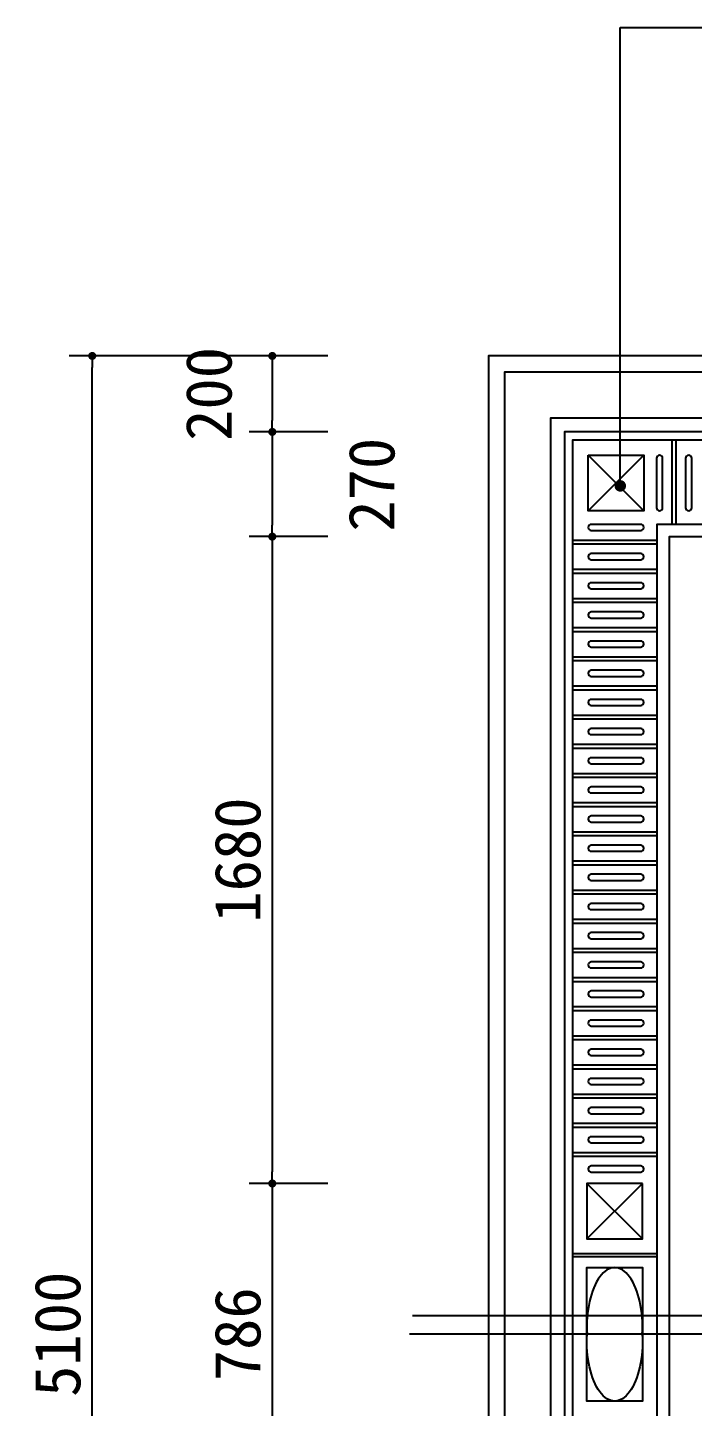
# Model space of a CAD drawing. Extents: x 341 to 10071, y 531 to 13651.
# Drawn here: x 341 to 2075, y 4648 to 8242 of the extents above; entities that cross this region are included whole.
import ezdxf

# ---------------------------------------------------------------- set-up
doc = ezdxf.new("R2010")
doc.units = 0
doc.header["$MEASUREMENT"] = 0
doc.layers.get('0').update_dxf_attribs({"linetype": 'CONTINUOUS'})
doc.layers.get('DEFPOINTS').update_dxf_attribs({"linetype": 'CONTINUOUS'})
for name, color, linetype in [('3', 3, 'CONTINUOUS'), ('4', 4, 'CONTINUOUS'), ('7', 7, 'CONTINUOUS'), ('DIM', 3, 'CONTINUOUS')]:
    doc.layers.add(name, color=color, linetype=linetype)
doc.styles.add('HZ', font='')
doc.styles.get("Standard").update_dxf_attribs({"font": 'txt.shx', "bigfont": 'bigfont.shx'})
doc.styles.get('HZ').set_extended_font_data('仿宋_GB2312')
doc.dimstyles.get("Standard").update_dxf_attribs({"dimtxt": 0.18, "dimasz": 0.18, "dimexe": 0.18, "dimexo": 0.0625, "dimgap": 0.09, "dimtad": 0, "dimtih": 1, "dimtoh": 1, "dimdec": 4, "dimzin": 0, "dimdsep": 46, "dimtxsty": 'Standard', "dimcen": 0.09, "dimadec": 0, "dimazin": 0, "dimtfac": 1, "dimtdec": 4, "dimtofl": 0, "dimtmove": 0, "dimatfit": 3, "dimfxl": 0, "dimtolj": 1, "dimtzin": 0, "dimarcsym": 0})

# ---------------------------------------------------------------- blocks, each defined once
blk = doc.blocks.new('_DOT')
at = {"color": 0, "linetype": 'ByBlock'}
blk.add_line((-0.35, 0), (-1, 0), dxfattribs=at)
at = {"color": 0, "linetype": 'ByBlock', "const_width": 0.35}
blk.add_lwpolyline([(-0.175, 0, 1), (0.175, 0, 1)], format="xyb", close=True, dxfattribs=at)
blk = doc.blocks.new('*D19')
at = {"linetype": 'ByBlock'}
for p, q in [((1124, 7773.3), (449.5, 7773.3)), ((509.5, 2703.3), (509.5, 7743.3)), ((1124, 2673.3), (449.5, 2673.3))]:
    blk.add_line(p, q, dxfattribs=at)
at = {"layer": 'DEFPOINTS', "color": 0, "linetype": 'ByBlock'}
for p in [(509.5, 7773.3), (1184, 7773.3), (1184, 2673.3)]:
    blk.add_point(p, dxfattribs=at)
at = {"linetype": 'ByBlock', "xscale": 30, "yscale": 30, "zscale": 30}
for p, rotation in [((509.5, 7773.3), 90), ((509.5, 2673.3), 270)]:
    blk.add_blockref('_DOT', p, dxfattribs=dict(at, rotation=rotation))
at = {"linetype": 'ByBlock', "insert": (419.5, 5223.3), "char_height": 120, "attachment_point": 5, "rotation": 90, "style": 'HZ'}
blk.add_mtext('\\A1;5100', dxfattribs=at)
blk = doc.blocks.new('*D20')
at = {"linetype": 'ByBlock'}
for p, q in [((1064, 7773.3), (919.1, 7773.3)), ((979.1, 7743.3), (979.1, 7605.3)), ((1124, 7575.3), (919.1, 7575.3))]:
    blk.add_line(p, q, dxfattribs=at)
at = {"layer": 'DEFPOINTS', "color": 0, "linetype": 'ByBlock'}
for p in [(1124, 7773.3), (979.1, 7575.3), (1184, 7575.3)]:
    blk.add_point(p, dxfattribs=at)
at = {"linetype": 'ByBlock', "xscale": 30, "yscale": 30, "zscale": 30}
for p, rotation in [((979.1, 7773.3), 90), ((979.1, 7575.3), 270)]:
    blk.add_blockref('_DOT', p, dxfattribs=dict(at, rotation=rotation))
at = {"linetype": 'ByBlock', "insert": (814.1, 7674.3), "char_height": 120, "attachment_point": 5, "rotation": 90, "style": 'HZ'}
blk.add_mtext('\\A1;200', dxfattribs=at)
blk = doc.blocks.new('*D23')
at = {"linetype": 'ByBlock'}
for p, q in [((979.1, 5586.3), (979.1, 4860.3)), ((1124, 4830.3), (919.1, 4830.3))]:
    blk.add_line(p, q, dxfattribs=at)
at = {"layer": 'DEFPOINTS', "color": 0, "linetype": 'ByBlock'}
for p in [(1184, 5616.3), (979.1, 4830.3), (1184, 4830.3)]:
    blk.add_point(p, dxfattribs=at)
at = {"linetype": 'ByBlock', "xscale": 30, "yscale": 30, "zscale": 30}
for p, rotation in [((979.1, 5616.3), 90), ((979.1, 4830.3), 270)]:
    blk.add_blockref('_DOT', p, dxfattribs=dict(at, rotation=rotation))
at = {"linetype": 'ByBlock', "insert": (889.1, 5223.3), "char_height": 120, "attachment_point": 5, "rotation": 90, "style": 'HZ'}
blk.add_mtext('\\A1;786', dxfattribs=at)
blk = doc.blocks.new('*D22')
at = {"linetype": 'ByBlock'}
for p, q in [((979.1, 7272.3), (979.1, 5646.3)), ((1124, 5616.3), (919.1, 5616.3))]:
    blk.add_line(p, q, dxfattribs=at)
at = {"layer": 'DEFPOINTS', "color": 0, "linetype": 'ByBlock'}
for p in [(1184, 7302.3), (979.1, 5616.3), (1184, 5616.3)]:
    blk.add_point(p, dxfattribs=at)
at = {"linetype": 'ByBlock', "xscale": 30, "yscale": 30, "zscale": 30}
for p, rotation in [((979.1, 7302.3), 90), ((979.1, 5616.3), 270)]:
    blk.add_blockref('_DOT', p, dxfattribs=dict(at, rotation=rotation))
at = {"linetype": 'ByBlock', "insert": (889.1, 6459.3), "char_height": 120, "attachment_point": 5, "rotation": 90, "style": 'HZ'}
blk.add_mtext('\\A1;1680', dxfattribs=at)
blk = doc.blocks.new('*D21')
at = {"linetype": 'ByBlock'}
for p, q in [((979.1, 7545.3), (979.1, 7332.3)), ((1124, 7302.3), (919.1, 7302.3))]:
    blk.add_line(p, q, dxfattribs=at)
at = {"layer": 'DEFPOINTS', "color": 0, "linetype": 'ByBlock'}
for p in [(1184, 7575.3), (979.1, 7302.3), (1184, 7302.3)]:
    blk.add_point(p, dxfattribs=at)
at = {"linetype": 'ByBlock', "xscale": 30, "yscale": 30, "zscale": 30}
for p, rotation in [((979.1, 7575.3), 90), ((979.1, 7302.3), 270)]:
    blk.add_blockref('_DOT', p, dxfattribs=dict(at, rotation=rotation))
at = {"linetype": 'ByBlock', "insert": (1238.8, 7437.6), "char_height": 120, "attachment_point": 5, "rotation": 90, "style": 'HZ'}
blk.add_mtext('\\A1;270', dxfattribs=at)

msp = doc.modelspace()

# ---------------------------------------------------------------- linework, layer by layer
at = {"layer": '3'}
for p, q in [((2022.1, 6946.6), (2022.1, 7166.6)), ((2032.1, 6946.6), (2032.1, 7166.6)), ((2815.1, 4835.6), (1336.9, 4835.6))]:
    msp.add_line(p, q, dxfattribs=at)
at = {"layer": '3', "ltscale": 20}
for p, q in [((1803.1, 7126.9), (1948.1, 6981.9)), ((1803.1, 6981.9), (1948.1, 7126.9)), ((1762.1, 6905.6), (1982.1, 6905.6)), ((1762.1, 6895.6), (1982.1, 6895.6)), ((1762.1, 6829.6), (1982.1, 6829.6)), ((1762.1, 6819.6), (1982.1, 6819.6)), ((1762.1, 6753.6), (1982.1, 6753.6)), ((1762.1, 6743.6), (1982.1, 6743.6)), ((1762.1, 6677.6), (1982.1, 6677.6)), ((1762.1, 6667.6), (1982.1, 6667.6)), ((1762.1, 6601.6), (1982.1, 6601.6)), ((1762.1, 6591.6), (1982.1, 6591.6)), ((1762.1, 6525.6), (1982.1, 6525.6)), ((1762.1, 6515.6), (1982.1, 6515.6)), ((1762.1, 6449.6), (1982.1, 6449.6)), ((1762.1, 6439.6), (1982.1, 6439.6)), ((1762.1, 6373.6), (1982.1, 6373.6)), ((1762.1, 6363.6), (1982.1, 6363.6)), ((1762.1, 6297.6), (1982.1, 6297.6)), ((1762.1, 6287.6), (1982.1, 6287.6)), ((1762.1, 6221.6), (1982.1, 6221.6)), ((1762.1, 6211.6), (1982.1, 6211.6)), ((1762.1, 6145.6), (1982.1, 6145.6)), ((1762.1, 6135.6), (1982.1, 6135.6)), ((1762.1, 6069.6), (1982.1, 6069.6)), ((1762.1, 6059.6), (1982.1, 6059.6)), ((1762.1, 5993.6), (1982.1, 5993.6)), ((1762.1, 5983.6), (1982.1, 5983.6)), ((1762.1, 5917.6), (1982.1, 5917.6)), ((1762.1, 5907.6), (1982.1, 5907.6)), ((1762.1, 5841.6), (1982.1, 5841.6)), ((1762.1, 5831.6), (1982.1, 5831.6)), ((1762.1, 5765.6), (1982.1, 5765.6)), ((1762.1, 5755.6), (1982.1, 5755.6)), ((1762.1, 5689.6), (1982.1, 5689.6)), ((1762.1, 5679.6), (1982.1, 5679.6)), ((1762.1, 5613.6), (1982.1, 5613.6)), ((1762.1, 5603.6), (1982.1, 5603.6)), ((1762.1, 5537.6), (1982.1, 5537.6)), ((1762.1, 5527.6), (1982.1, 5527.6)), ((1762.1, 5461.6), (1982.1, 5461.6)), ((1762.1, 5451.6), (1982.1, 5451.6)), ((1762.1, 5385.6), (1982.1, 5385.6)), ((1762.1, 5375.6), (1982.1, 5375.6)), ((1762.1, 5309.6), (1982.1, 5309.6)), ((1762.1, 5299.6), (1982.1, 5299.6)), ((1944.6, 5228.6), (1799.6, 5084.6)), ((1944.6, 5084.6), (1799.6, 5228.6)), ((1762.1, 5046.6), (1982.1, 5046.6)), ((1762.1, 5038.6), (1982.1, 5038.6))]:
    msp.add_line(p, q, dxfattribs=at)
at = {"layer": '3', "color": 1}
msp.add_line((1344.4, 4884.8), (2553.4, 4884.8), dxfattribs=at)
at = {"layer": '3', "ltscale": 20}
for points in [[(1741.1, 4835.6), (1741.1, 2483.6), (9445.1, 2483.6), (9445.1, 4835.6), (9445.1, 7187.6), (1741.1, 7187.6)], [(2014.1, 4835.6), (2014.1, 2756.6), (9172.1, 2756.6), (9172.1, 4835.6), (9172.1, 6914.6), (2014.1, 6914.6)]]:
    msp.add_lwpolyline(points, close=True, dxfattribs=at)
for points in [[(1981.1, 7118.9), (1981.1, 6989.9, 1), (1997.1, 6989.9), (1997.1, 7118.9, 1)], [(2057.1, 7118.9), (2057.1, 6989.9, 1), (2073.1, 6989.9), (2073.1, 7118.9, 1)], [(1811.1, 6930.6), (1940.1, 6930.6, 1), (1940.1, 6946.6), (1811.1, 6946.6, 1)], [(1811.1, 6854.6), (1940.1, 6854.6, 1), (1940.1, 6870.6), (1811.1, 6870.6, 1)], [(1811.1, 6778.6), (1940.1, 6778.6, 1), (1940.1, 6794.6), (1811.1, 6794.6, 1)], [(1811.1, 6702.6), (1940.1, 6702.6, 1), (1940.1, 6718.6), (1811.1, 6718.6, 1)], [(1811.1, 6626.6), (1940.1, 6626.6, 1), (1940.1, 6642.6), (1811.1, 6642.6, 1)], [(1811.1, 6550.6), (1940.1, 6550.6, 1), (1940.1, 6566.6), (1811.1, 6566.6, 1)], [(1811.1, 6474.6), (1940.1, 6474.6, 1), (1940.1, 6490.6), (1811.1, 6490.6, 1)], [(1811.1, 6398.6), (1940.1, 6398.6, 1), (1940.1, 6414.6), (1811.1, 6414.6, 1)], [(1811.1, 6322.6), (1940.1, 6322.6, 1), (1940.1, 6338.6), (1811.1, 6338.6, 1)], [(1811.1, 6246.6), (1940.1, 6246.6, 1), (1940.1, 6262.6), (1811.1, 6262.6, 1)], [(1811.1, 6170.6), (1940.1, 6170.6, 1), (1940.1, 6186.6), (1811.1, 6186.6, 1)], [(1811.1, 6094.6), (1940.1, 6094.6, 1), (1940.1, 6110.6), (1811.1, 6110.6, 1)], [(1811.1, 6018.6), (1940.1, 6018.6, 1), (1940.1, 6034.6), (1811.1, 6034.6, 1)], [(1811.1, 5942.6), (1940.1, 5942.6, 1), (1940.1, 5958.6), (1811.1, 5958.6, 1)], [(1811.1, 5866.6), (1940.1, 5866.6, 1), (1940.1, 5882.6), (1811.1, 5882.6, 1)], [(1811.1, 5790.6), (1940.1, 5790.6, 1), (1940.1, 5806.6), (1811.1, 5806.6, 1)], [(1811.1, 5714.6), (1940.1, 5714.6, 1), (1940.1, 5730.6), (1811.1, 5730.6, 1)], [(1811.1, 5638.6), (1940.1, 5638.6, 1), (1940.1, 5654.6), (1811.1, 5654.6, 1)], [(1811.1, 5562.6), (1940.1, 5562.6, 1), (1940.1, 5578.6), (1811.1, 5578.6, 1)], [(1811.1, 5486.6), (1940.1, 5486.6, 1), (1940.1, 5502.6), (1811.1, 5502.6, 1)], [(1811.1, 5410.6), (1940.1, 5410.6, 1), (1940.1, 5426.6), (1811.1, 5426.6, 1)], [(1811.1, 5334.6), (1940.1, 5334.6, 1), (1940.1, 5350.6), (1811.1, 5350.6, 1)], [(1811.1, 5258.6), (1940.1, 5258.6, 1), (1940.1, 5274.6), (1811.1, 5274.6, 1)]]:
    msp.add_lwpolyline(points, format="xyb", close=True, dxfattribs=at)
msp.add_ellipse((1872.1, 4855.6), major_axis=(0, 154), ratio=0.470779, start_param=4.582151, end_param=7.98422, dxfattribs=at)
at = {"layer": '3', "ltscale": 20, "extrusion": (0, 0, -1)}
msp.add_ellipse((1872.1, 4815.6), major_axis=(0, -154), ratio=0.470779, start_param=4.582151, end_param=7.98422, dxfattribs=at)
at = {"layer": '4', "ltscale": 20}
msp.add_lwpolyline([(1543.1, 4835.6), (1543.1, 2285.6), (9643.1, 2285.6), (9643.1, 4835.6), (9643.1, 7385.6), (1543.1, 7385.6)], close=True, dxfattribs=at)
at = {"layer": '7', "ltscale": 20}
for points in [[(1585.1, 4835.6), (1585.1, 2327.6), (9601.1, 2327.6), (9601.1, 4835.6), (9601.1, 7343.6), (1585.1, 7343.6)], [(1705.1, 4835.6), (1705.1, 2447.6), (9481.1, 2447.6), (9481.1, 4835.6), (9481.1, 7223.6), (1705.1, 7223.6)], [(1762.1, 4835.6), (1762.1, 2504.6), (9424.1, 2504.6), (9424.1, 4835.6), (9424.1, 7166.6), (1762.1, 7166.6)], [(1803.1, 7126.9), (1948.1, 7126.9), (1948.1, 6981.9), (1803.1, 6981.9)], [(1982.1, 4835.6), (1982.1, 2724.6), (9204.1, 2724.6), (9204.1, 4835.6), (9204.1, 6946.6), (1982.1, 6946.6)], [(1944.6, 5228.6), (1799.6, 5228.6), (1799.6, 5084.6), (1944.6, 5084.6)], [(1799.6, 4835.6), (1799.6, 5009.6), (1944.6, 5009.6), (1944.6, 4835.6), (1944.6, 4661.6), (1799.6, 4661.6)]]:
    msp.add_lwpolyline(points, close=True, dxfattribs=at)

# ---------------------------------------------------------------- dimensions: what is measured, and where the dimension line sits
at = {"layer": 'DIM'}
for base, p1, p2, text, override, picture, middle in [((979.1, 7187.6), (1124, 7385.6), (1184, 7187.6), '200', {"dimscale": 60, "dimtxt": 2, "dimasz": 0.5, "dimexe": 1, "dimexo": 1, "dimgap": 0.5, "dimtad": 1, "dimtih": 0, "dimtoh": 0, "dimdec": 0, "dimzin": 9, "dimtxsty": 'HZ', "dimblk1": 'DOT', "dimblk2": 'DOT', "dimsah": 1, "dimcen": 0, "dimclrd": 256, "dimclre": 256, "dimclrt": 256, "dimtfac": 0.5, "dimtdec": 0, "dimtofl": 1, "dimtmove": 2, "dimtzin": 2}, '*D20', (814.1, 7286.6)), ((979.1, 5228.6), (1184, 6914.6), (1184, 5228.6), '1680', {"dimscale": 60, "dimtxt": 2, "dimasz": 0.5, "dimexe": 1, "dimexo": 1, "dimgap": 0.5, "dimtad": 1, "dimtih": 0, "dimtoh": 0, "dimdec": 0, "dimzin": 9, "dimtxsty": 'HZ', "dimblk1": 'DOT', "dimblk2": 'DOT', "dimsah": 1, "dimcen": 0, "dimse1": 1, "dimclrd": 256, "dimclre": 256, "dimclrt": 256, "dimtfac": 0.5, "dimtdec": 0, "dimtofl": 1, "dimtmove": 2, "dimtzin": 2}, '*D22', (889.1, 6071.6))]:
    dim = msp.add_linear_dim(base=base, p1=p1, p2=p2, angle=90, text=text, dimstyle='Standard', override=override, dxfattribs=at)
    dim.commit()
    dim.dimension.update_dxf_attribs({"geometry": picture, "text_midpoint": middle, "insert": (0, -387.6)})
at = {"layer": 'DIM', "ltscale": 20}
dim = msp.add_linear_dim(base=(509.5, 7385.6), p1=(1184, 2285.6), p2=(1184, 7385.6), angle=90, dimstyle='Standard', override={"dimscale": 60, "dimtxt": 2, "dimasz": 0.5, "dimexe": 1, "dimexo": 1, "dimgap": 0.5, "dimtad": 1, "dimtih": 0, "dimtoh": 0, "dimdec": 0, "dimzin": 9, "dimtxsty": 'HZ', "dimblk1": 'DOT', "dimblk2": 'DOT', "dimsah": 1, "dimcen": 0, "dimclrd": 256, "dimclre": 256, "dimclrt": 256, "dimtfac": 0.5, "dimtdec": 0, "dimtofl": 1, "dimtmove": 2, "dimtzin": 2}, dxfattribs=at)
dim.commit()
dim.dimension.update_dxf_attribs({"geometry": '*D19', "text_midpoint": (419.5, 4835.6), "insert": (0, -387.6)})
at = {"layer": 'DIM'}
dim = msp.add_linear_dim(base=(979.1, 6914.6), p1=(1184, 7187.6), p2=(1184, 6914.6), angle=90, text='270', dimstyle='Standard', override={"dimscale": 60, "dimtxt": 2, "dimasz": 0.5, "dimexe": 1, "dimexo": 1, "dimgap": 0.5, "dimtad": 1, "dimtih": 0, "dimtoh": 0, "dimdec": 0, "dimzin": 9, "dimtxsty": 'HZ', "dimblk1": 'DOT', "dimblk2": 'DOT', "dimsah": 1, "dimcen": 0, "dimse1": 1, "dimclrd": 256, "dimclre": 256, "dimclrt": 256, "dimtfac": 0.5, "dimtdec": 0, "dimtofl": 1, "dimtmove": 2, "dimtzin": 2}, dxfattribs=at)
dim.commit()
dim.dimension.update_dxf_attribs({"geometry": '*D21', "text_midpoint": (1238.8, 7050), "dimtype": 128, "insert": (0, -387.6)})
dim = msp.add_linear_dim(base=(979.1, 4442.6), p1=(1184, 5228.6), p2=(1184, 4442.6), angle=90, dimstyle='Standard', override={"dimscale": 60, "dimtxt": 2, "dimasz": 0.5, "dimexe": 1, "dimexo": 1, "dimgap": 0.5, "dimtad": 1, "dimtih": 0, "dimtoh": 0, "dimdec": 0, "dimzin": 9, "dimtxsty": 'HZ', "dimblk1": 'DOT', "dimblk2": 'DOT', "dimsah": 1, "dimcen": 0, "dimse1": 1, "dimclrd": 256, "dimclre": 256, "dimclrt": 256, "dimtfac": 0.5, "dimtdec": 0, "dimtofl": 1, "dimtmove": 2, "dimtzin": 2}, dxfattribs=at)
dim.commit()
dim.dimension.update_dxf_attribs({"geometry": '*D23', "text_midpoint": (889.1, 4835.6), "insert": (0, -387.6)})

# ---------------------------------------------------------------- leaders
msp.add_leader([(1886.7, 7047), (1886.7, 8241.6), (2486.9, 8241.6)], dimstyle='Standard', override={"dimscale": 60, "dimtxt": 2, "dimasz": 0.5, "dimexe": 1, "dimexo": 1, "dimgap": 0.5, "dimtad": 1, "dimtih": 0, "dimtoh": 0, "dimdec": 0, "dimzin": 9, "dimtxsty": 'HZ', "dimcen": 0, "dimclrd": 256, "dimclre": 256, "dimclrt": 256, "dimtfac": 0.5, "dimtdec": 0, "dimtofl": 1, "dimldrblk": 'DOT', "dimtzin": 2}, dxfattribs=at)

doc.saveas('drawing.dxf')
